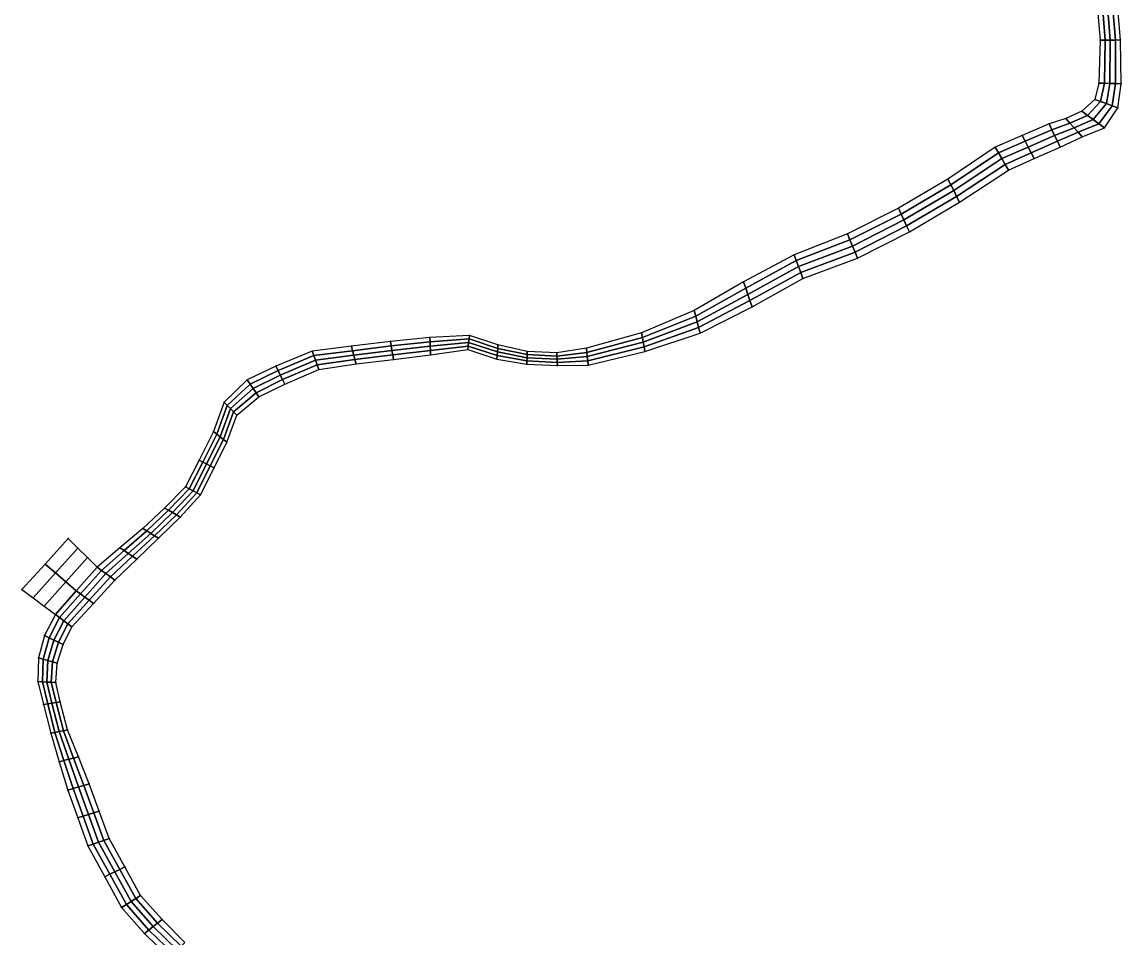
# Model space of a CAD drawing. Extents: x 380827 to 407438, y 6452886 to 6483357.
# Drawn here: x 405759 to 406925, y 6481448 to 6482420 of the extents above; entities that cross this region are included whole.
import ezdxf

# ---------------------------------------------------------------- set-up
doc = ezdxf.new("R2010")
doc.units = 0
for name, color, linetype in [('MESH_BOUND', 25, 'CONTINUOUS'), ('MESH_ELEMS', 18, 'CONTINUOUS'), ('MESH_NODES', 18, 'CONTINUOUS')]:
    doc.layers.add(name, color=color, linetype=linetype)

msp = doc.modelspace()

# ---------------------------------------------------------------- linework, layer by layer
at = {"layer": 'MESH_BOUND', "color": 25}
for points in [[(406899.374, 6482445.8, -0.5), (406903.175, 6482400.51, -0.5)], [(406924.69, 6482400.67, -0.5), (406920.916, 6482446.82, -0.5)], [(406903.175, 6482400.51, -0.5), (406901.869, 6482354.98, -0.5)], [(406925.285, 6482354.33, -0.5), (406924.69, 6482400.67, -0.5)], [(406901.869, 6482354.98, -0.5), (406897.607, 6482337.52, -0.5)], [(406921.864, 6482328.77, -0.5), (406925.285, 6482354.33, -0.5)], [(406897.607, 6482337.52, -0.5), (406883.888, 6482325.13, -0.5)], [(406907.859, 6482307.37, -0.5), (406921.864, 6482328.77, -0.5)], [(406866.813, 6482317.52, -0.5), (406849, 6482311.6, -0.5)], [(406883.888, 6482325.13, -0.5), (406866.813, 6482317.52, -0.5)], [(406849, 6482311.6, -0.5), (406820.4, 6482299.35, -0.5)], [(406884.132, 6482297.86, -0.5), (406907.859, 6482307.37, -0.5)], [(406820.4, 6482299.35, -0.5), (406791.8, 6482287.1, -0.5)], [(406860.7, 6482287.1, -0.5), (406884.132, 6482297.86, -0.5)], [(406791.8, 6482287.1, -0.5), (406741.429, 6482253.16, -0.5)], [(406833.25, 6482274.85, -0.5), (406860.7, 6482287.1, -0.5)], [(406805.8, 6482262.6, -0.5), (406833.25, 6482274.85, -0.5)], [(406754.083, 6482228.66, -0.5), (406805.8, 6482262.6, -0.5)], [(406741.429, 6482253.16, -0.5), (406689.128, 6482222.4, -0.5)], [(406700.752, 6482197.38, -0.5), (406754.083, 6482228.66, -0.5)], [(406689.128, 6482222.4, -0.5), (406634.988, 6482195.09, -0.5)], [(406634.988, 6482195.09, -0.5), (406578.404, 6482173.01, -0.5)], [(406645.772, 6482169.34, -0.5), (406700.752, 6482197.38, -0.5)], [(406578.404, 6482173.01, -0.5), (406524.94, 6482144.32, -0.5)], [(406587.823, 6482147.69, -0.5), (406645.772, 6482169.34, -0.5)], [(406524.94, 6482144.32, -0.5), (406472.52, 6482113.65, -0.5)], [(406533.902, 6482117.59, -0.5), (406587.823, 6482147.69, -0.5)], [(406472.52, 6482113.65, -0.5), (406416.668, 6482089.98, -0.5)], [(406478.756, 6482089.68, -0.5), (406533.902, 6482117.59, -0.5)], [(406192.097, 6482085.29, -0.5), (406150.379, 6482081.11, -0.5)], [(406234, 6482087.4, -0.5), (406192.097, 6482085.29, -0.5)], [(406264.243, 6482077.42, -0.5), (406234, 6482087.4, -0.5)], [(406416.668, 6482089.98, -0.5), (406358.144, 6482073.74, -0.5)], [(406420.091, 6482070.21, -0.5), (406478.756, 6482089.68, -0.5)], [(406108.752, 6482075.87, -0.527), (406067.096, 6482070.86, -0.628)], [(406150.379, 6482081.11, -0.5), (406108.752, 6482075.87, -0.527)], [(406192.85, 6482066.81, -0.5), (406232.3, 6482072.3, -0.5)], [(406232.3, 6482072.3, -0.5), (406263.171, 6482062.22, -0.5)], [(406295.178, 6482070.39, -0.5), (406264.243, 6482077.42, -0.5)], [(406358.144, 6482073.74, -0.5), (406326.684, 6482068.78, -0.5)], [(406067.096, 6482070.86, -0.628), (406028.644, 6482054.83, -0.789)], [(406113.784, 6482057.17, -0.566), (406153.311, 6482062.03, -0.5)], [(406153.311, 6482062.03, -0.5), (406192.85, 6482066.81, -0.5)], [(406263.171, 6482062.22, -0.5), (406295.011, 6482057.01, -0.5)], [(406326.684, 6482068.78, -0.5), (406295.178, 6482070.39, -0.5)], [(406359.884, 6482056.01, -0.5), (406420.091, 6482070.21, -0.5)], [(406028.644, 6482054.83, -0.789), (405998.077, 6482040.2, -0.99)], [(406038.035, 6482035.79, -1.13), (406074.391, 6482051.29, -0.81)], [(406074.391, 6482051.29, -0.81), (406113.784, 6482057.17, -0.566)], [(406295.011, 6482057.01, -0.5), (406327.415, 6482055.42, -0.5)], [(406327.415, 6482055.42, -0.5), (406359.884, 6482056.01, -0.5)], [(405998.077, 6482040.2, -0.99), (405973.777, 6482016.7, -1.294)], [(406010.741, 6482022.14, -1.318), (406038.035, 6482035.79, -1.13)], [(405973.777, 6482016.7, -1.294), (405962.612, 6481985.37, -1.666)], [(405987.105, 6482002.9, -1.443), (406010.741, 6482022.14, -1.318)], [(405976.684, 6481974.35, -1.66), (405987.105, 6482002.9, -1.443)], [(405962.612, 6481985.37, -1.666), (405947.238, 6481955.17, -1.932)], [(405963.034, 6481947.05, -1.905), (405976.684, 6481974.35, -1.66)], [(405947.238, 6481955.17, -1.932), (405932.832, 6481926.86, -1.984)], [(405948.663, 6481918.32, -2.026), (405963.034, 6481947.05, -1.905)], [(405932.832, 6481926.86, -1.984), (405910.655, 6481904.33, -1.878)], [(405927.284, 6481894.74, -1.963), (405948.663, 6481918.32, -2.026)], [(405910.655, 6481904.33, -1.878), (405887.514, 6481882.59, -1.767)], [(405904.162, 6481872.44, -1.817), (405927.284, 6481894.74, -1.963)], [(405887.514, 6481882.59, -1.767), (405863.207, 6481862.14, -1.676)], [(405808.3, 6481872.1, -0.5), (405783.8, 6481844.95, -0.5)], [(405818.496, 6481861.96, -0.554), (405808.3, 6481872.1, -0.5)], [(405880.998, 6481850.19, -1.734), (405904.162, 6481872.44, -1.817)], [(405828.696, 6481851.83, -0.798), (405818.496, 6481861.96, -0.554)], [(405838.9, 6481841.7, -1.34), (405828.696, 6481851.83, -0.798)], [(405863.207, 6481862.14, -1.676), (405838.9, 6481841.7, -1.34)], [(405783.8, 6481844.95, -0.5), (405759.3, 6481817.8, -0.5)], [(405857.83, 6481827.94, -1.703), (405880.998, 6481850.19, -1.734)], [(405835.084, 6481803.12, -1.635), (405857.83, 6481827.94, -1.703)], [(405759.3, 6481817.8, -0.5), (405771.13, 6481809.01, -0.538)], [(405771.13, 6481809.01, -0.538), (405782.954, 6481800.22, -0.72)], [(405782.954, 6481800.22, -0.72), (405794.762, 6481791.4, -1.114)], [(405812.342, 6481778.29, -1.541), (405835.084, 6481803.12, -1.635)], [(405794.762, 6481791.4, -1.114), (405783.3, 6481769.04, -1.303)], [(405783.3, 6481769.04, -1.303), (405776.729, 6481745.37, -1.393)], [(405802.878, 6481759.62, -1.489), (405812.342, 6481778.29, -1.541)], [(405796.742, 6481739.86, -1.498), (405802.878, 6481759.62, -1.489)], [(405776.729, 6481745.37, -1.393), (405776.167, 6481720.35, -1.464)], [(405795.116, 6481719.26, -1.562), (405796.742, 6481739.86, -1.498)], [(405776.167, 6481720.35, -1.464), (405782.144, 6481695.95, -1.558)], [(405799.89, 6481698.88, -1.634), (405795.116, 6481719.26, -1.562)], [(405782.144, 6481695.95, -1.558), (405789.792, 6481665.47, -1.637)], [(405807.712, 6481669.09, -1.637), (405799.89, 6481698.88, -1.634)], [(405789.792, 6481665.47, -1.637), (405798.75, 6481635.34, -1.627)], [(405819.217, 6481640.47, -1.555), (405807.712, 6481669.09, -1.637)], [(405798.75, 6481635.34, -1.627), (405808.043, 6481605.32, -1.538)], [(405830.471, 6481611.75, -1.448), (405819.217, 6481640.47, -1.555)], [(405841.137, 6481582.8, -1.356), (405830.471, 6481611.75, -1.448)], [(405808.043, 6481605.32, -1.538), (405818.57, 6481575.71, -1.426)], [(405851.804, 6481553.85, -1.261), (405841.137, 6481582.8, -1.356)], [(405818.57, 6481575.71, -1.426), (405829.098, 6481546.09, -1.294)], [(405868.495, 6481523.75, -1.139), (405851.804, 6481553.85, -1.261)], [(405829.098, 6481546.09, -1.294), (405847.048, 6481513.43, -1.117)], [(405847.048, 6481513.43, -1.117), (405864.997, 6481480.78, -0.935)], [(405885.189, 6481493.64, -1.01), (405868.495, 6481523.75, -1.139)], [(405907.856, 6481468.05, -0.91), (405885.189, 6481493.64, -1.01)], [(405864.997, 6481480.78, -0.935), (405889.422, 6481453.07, -0.819)], [(405932.214, 6481443.72, -0.84), (405907.856, 6481468.05, -0.91)], [(405889.422, 6481453.07, -0.819), (405916.237, 6481427.19, -0.782)]]:
    msp.add_polyline3d(points, dxfattribs=at)
at = {"layer": 'MESH_ELEMS', "color": 178}
for points in [[(406903.175, 6482400.51, -0.5), (406908.554, 6482400.55, -0.5), (406904.759, 6482446.06, -0.5), (406899.374, 6482445.8, -0.5)], [(406908.554, 6482400.55, -0.5), (406913.933, 6482400.59, -0.5), (406910.145, 6482446.31, -0.5), (406904.759, 6482446.06, -0.5)], [(406913.933, 6482400.59, -0.5), (406919.311, 6482400.63, -0.5), (406915.531, 6482446.57, -0.5), (406910.145, 6482446.31, -0.5)], [(406919.311, 6482400.63, -0.5), (406924.69, 6482400.67, -0.5), (406920.916, 6482446.82, -0.5), (406915.531, 6482446.57, -0.5)], [(406901.869, 6482354.98, -0.5), (406907.723, 6482354.82, -0.5), (406908.554, 6482400.55, -0.5), (406903.175, 6482400.51, -0.5)], [(406907.723, 6482354.82, -0.5), (406913.577, 6482354.66, -0.5), (406913.933, 6482400.59, -0.5), (406908.554, 6482400.55, -0.5)], [(406913.577, 6482354.66, -0.5), (406919.431, 6482354.49, -0.5), (406919.311, 6482400.63, -0.5), (406913.933, 6482400.59, -0.5)], [(406919.431, 6482354.49, -0.5), (406925.285, 6482354.33, -0.5), (406924.69, 6482400.67, -0.5), (406919.311, 6482400.63, -0.5)], [(406897.607, 6482337.52, -0.5), (406903.671, 6482335.34, -0.5), (406907.723, 6482354.82, -0.5), (406901.869, 6482354.98, -0.5)], [(406903.671, 6482335.34, -0.5), (406909.735, 6482333.15, -0.5), (406913.577, 6482354.66, -0.5), (406907.723, 6482354.82, -0.5)], [(406909.735, 6482333.15, -0.5), (406915.8, 6482330.96, -0.5), (406919.431, 6482354.49, -0.5), (406913.577, 6482354.66, -0.5)], [(406915.8, 6482330.96, -0.5), (406921.864, 6482328.77, -0.5), (406925.285, 6482354.33, -0.5), (406919.431, 6482354.49, -0.5)], [(406883.888, 6482325.13, -0.5), (406889.881, 6482320.69, -0.5), (406903.671, 6482335.34, -0.5), (406897.607, 6482337.52, -0.5)], [(406889.881, 6482320.69, -0.5), (406895.874, 6482316.25, -0.5), (406909.735, 6482333.15, -0.5), (406903.671, 6482335.34, -0.5)], [(406895.874, 6482316.25, -0.5), (406901.866, 6482311.81, -0.5), (406915.8, 6482330.96, -0.5), (406909.735, 6482333.15, -0.5)], [(406901.866, 6482311.81, -0.5), (406907.859, 6482307.37, -0.5), (406921.864, 6482328.77, -0.5), (406915.8, 6482330.96, -0.5)], [(406849, 6482311.6, -0.5), (406851.925, 6482305.47, -0.5), (406871.143, 6482312.6, -0.5), (406866.813, 6482317.52, -0.5)], [(406866.813, 6482317.52, -0.5), (406871.143, 6482312.6, -0.5), (406889.881, 6482320.69, -0.5), (406883.888, 6482325.13, -0.5)], [(406871.143, 6482312.6, -0.5), (406875.473, 6482307.69, -0.5), (406895.874, 6482316.25, -0.5), (406889.881, 6482320.69, -0.5)], [(406820.4, 6482299.35, -0.5), (406823.613, 6482293.22, -0.5), (406851.925, 6482305.47, -0.5), (406849, 6482311.6, -0.5)], [(406823.613, 6482293.22, -0.5), (406826.825, 6482287.1, -0.5), (406854.85, 6482299.35, -0.5), (406851.925, 6482305.47, -0.5)], [(406851.925, 6482305.47, -0.5), (406854.85, 6482299.35, -0.5), (406875.473, 6482307.69, -0.5), (406871.143, 6482312.6, -0.5)], [(406854.85, 6482299.35, -0.5), (406857.775, 6482293.22, -0.5), (406879.802, 6482302.77, -0.5), (406875.473, 6482307.69, -0.5)], [(406875.473, 6482307.69, -0.5), (406879.802, 6482302.77, -0.5), (406901.866, 6482311.81, -0.5), (406895.874, 6482316.25, -0.5)], [(406879.802, 6482302.77, -0.5), (406884.132, 6482297.86, -0.5), (406907.859, 6482307.37, -0.5), (406901.866, 6482311.81, -0.5)], [(406791.8, 6482287.1, -0.5), (406795.3, 6482280.97, -0.5), (406823.613, 6482293.22, -0.5), (406820.4, 6482299.35, -0.5)], [(406826.825, 6482287.1, -0.5), (406830.037, 6482280.97, -0.5), (406857.775, 6482293.22, -0.5), (406854.85, 6482299.35, -0.5)], [(406857.775, 6482293.22, -0.5), (406860.7, 6482287.1, -0.5), (406884.132, 6482297.86, -0.5), (406879.802, 6482302.77, -0.5)], [(406741.429, 6482253.16, -0.5), (406744.593, 6482247.04, -0.5), (406795.3, 6482280.97, -0.5), (406791.8, 6482287.1, -0.5)], [(406795.3, 6482280.97, -0.5), (406798.8, 6482274.85, -0.5), (406826.825, 6482287.1, -0.5), (406823.613, 6482293.22, -0.5)], [(406798.8, 6482274.85, -0.5), (406802.3, 6482268.72, -0.5), (406830.037, 6482280.97, -0.5), (406826.825, 6482287.1, -0.5)], [(406830.037, 6482280.97, -0.5), (406833.25, 6482274.85, -0.5), (406860.7, 6482287.1, -0.5), (406857.775, 6482293.22, -0.5)], [(406744.593, 6482247.04, -0.5), (406747.756, 6482240.91, -0.5), (406798.8, 6482274.85, -0.5), (406795.3, 6482280.97, -0.5)], [(406747.756, 6482240.91, -0.5), (406750.92, 6482234.79, -0.5), (406802.3, 6482268.72, -0.5), (406798.8, 6482274.85, -0.5)], [(406802.3, 6482268.72, -0.5), (406805.8, 6482262.6, -0.5), (406833.25, 6482274.85, -0.5), (406830.037, 6482280.97, -0.5)], [(406750.92, 6482234.79, -0.5), (406754.083, 6482228.66, -0.5), (406805.8, 6482262.6, -0.5), (406802.3, 6482268.72, -0.5)], [(406689.128, 6482222.4, -0.5), (406692.034, 6482216.14, -0.5), (406744.593, 6482247.04, -0.5), (406741.429, 6482253.16, -0.5)], [(406692.034, 6482216.14, -0.5), (406694.94, 6482209.89, -0.5), (406747.756, 6482240.91, -0.5), (406744.593, 6482247.04, -0.5)], [(406694.94, 6482209.89, -0.5), (406697.846, 6482203.63, -0.5), (406750.92, 6482234.79, -0.5), (406747.756, 6482240.91, -0.5)], [(406697.846, 6482203.63, -0.5), (406700.752, 6482197.38, -0.5), (406754.083, 6482228.66, -0.5), (406750.92, 6482234.79, -0.5)], [(406634.988, 6482195.09, -0.5), (406637.684, 6482188.65, -0.5), (406692.034, 6482216.14, -0.5), (406689.128, 6482222.4, -0.5)], [(406637.684, 6482188.65, -0.5), (406640.38, 6482182.21, -0.5), (406694.94, 6482209.89, -0.5), (406692.034, 6482216.14, -0.5)], [(406640.38, 6482182.21, -0.5), (406643.076, 6482175.77, -0.5), (406697.846, 6482203.63, -0.5), (406694.94, 6482209.89, -0.5)], [(406643.076, 6482175.77, -0.5), (406645.772, 6482169.34, -0.5), (406700.752, 6482197.38, -0.5), (406697.846, 6482203.63, -0.5)], [(406578.404, 6482173.01, -0.5), (406580.759, 6482166.68, -0.5), (406637.684, 6482188.65, -0.5), (406634.988, 6482195.09, -0.5)], [(406580.759, 6482166.68, -0.5), (406583.113, 6482160.35, -0.5), (406640.38, 6482182.21, -0.5), (406637.684, 6482188.65, -0.5)], [(406583.113, 6482160.35, -0.5), (406585.468, 6482154.02, -0.5), (406643.076, 6482175.77, -0.5), (406640.38, 6482182.21, -0.5)], [(406524.94, 6482144.32, -0.5), (406527.181, 6482137.64, -0.5), (406580.759, 6482166.68, -0.5), (406578.404, 6482173.01, -0.5)], [(406527.181, 6482137.64, -0.5), (406529.421, 6482130.96, -0.5), (406583.113, 6482160.35, -0.5), (406580.759, 6482166.68, -0.5)], [(406585.468, 6482154.02, -0.5), (406587.823, 6482147.69, -0.5), (406645.772, 6482169.34, -0.5), (406643.076, 6482175.77, -0.5)], [(406529.421, 6482130.96, -0.5), (406531.662, 6482124.27, -0.5), (406585.468, 6482154.02, -0.5), (406583.113, 6482160.35, -0.5)], [(406531.662, 6482124.27, -0.5), (406533.902, 6482117.59, -0.5), (406587.823, 6482147.69, -0.5), (406585.468, 6482154.02, -0.5)], [(406472.52, 6482113.65, -0.5), (406474.079, 6482107.66, -0.5), (406527.181, 6482137.64, -0.5), (406524.94, 6482144.32, -0.5)], [(406474.079, 6482107.66, -0.5), (406475.638, 6482101.67, -0.5), (406529.421, 6482130.96, -0.5), (406527.181, 6482137.64, -0.5)], [(406475.638, 6482101.67, -0.5), (406477.197, 6482095.67, -0.5), (406531.662, 6482124.27, -0.5), (406529.421, 6482130.96, -0.5)], [(406477.197, 6482095.67, -0.5), (406478.756, 6482089.68, -0.5), (406533.902, 6482117.59, -0.5), (406531.662, 6482124.27, -0.5)], [(406416.668, 6482089.98, -0.5), (406417.524, 6482085.04, -0.5), (406474.079, 6482107.66, -0.5), (406472.52, 6482113.65, -0.5)], [(406417.524, 6482085.04, -0.5), (406418.38, 6482080.1, -0.5), (406475.638, 6482101.67, -0.5), (406474.079, 6482107.66, -0.5)], [(406418.38, 6482080.1, -0.5), (406419.235, 6482075.15, -0.5), (406477.197, 6482095.67, -0.5), (406475.638, 6482101.67, -0.5)], [(406419.235, 6482075.15, -0.5), (406420.091, 6482070.21, -0.5), (406478.756, 6482089.68, -0.5), (406477.197, 6482095.67, -0.5)], [(406150.379, 6482081.11, -0.5), (406151.112, 6482076.34, -0.5), (406192.286, 6482080.67, -0.5), (406192.097, 6482085.29, -0.5)], [(406192.097, 6482085.29, -0.5), (406192.286, 6482080.67, -0.5), (406233.575, 6482083.63, -0.5), (406234, 6482087.4, -0.5)], [(406234, 6482087.4, -0.5), (406233.575, 6482083.63, -0.5), (406263.975, 6482073.62, -0.5), (406264.243, 6482077.42, -0.5)], [(406358.144, 6482073.74, -0.5), (406358.579, 6482069.31, -0.5), (406417.524, 6482085.04, -0.5), (406416.668, 6482089.98, -0.5)], [(406358.579, 6482069.31, -0.5), (406359.014, 6482064.88, -0.5), (406418.38, 6482080.1, -0.5), (406417.524, 6482085.04, -0.5)], [(406067.096, 6482070.86, -0.628), (406068.92, 6482065.97, -0.664), (406110.01, 6482071.2, -0.535), (406108.752, 6482075.87, -0.527)], [(406108.752, 6482075.87, -0.527), (406110.01, 6482071.2, -0.535), (406151.112, 6482076.34, -0.5), (406150.379, 6482081.11, -0.5)], [(406110.01, 6482071.2, -0.535), (406111.268, 6482066.52, -0.55), (406151.845, 6482071.57, -0.5), (406151.112, 6482076.34, -0.5)], [(406151.112, 6482076.34, -0.5), (406151.845, 6482071.57, -0.5), (406192.474, 6482076.05, -0.5), (406192.286, 6482080.67, -0.5)], [(406151.845, 6482071.57, -0.5), (406152.578, 6482066.8, -0.5), (406192.662, 6482071.43, -0.5), (406192.474, 6482076.05, -0.5)], [(406192.286, 6482080.67, -0.5), (406192.474, 6482076.05, -0.5), (406233.15, 6482079.85, -0.5), (406233.575, 6482083.63, -0.5)], [(406192.474, 6482076.05, -0.5), (406192.662, 6482071.43, -0.5), (406232.725, 6482076.08, -0.5), (406233.15, 6482079.85, -0.5)], [(406192.662, 6482071.43, -0.5), (406192.85, 6482066.81, -0.5), (406232.3, 6482072.3, -0.5), (406232.725, 6482076.08, -0.5)], [(406232.725, 6482076.08, -0.5), (406232.3, 6482072.3, -0.5), (406263.171, 6482062.22, -0.5), (406263.439, 6482066.02, -0.5)], [(406233.15, 6482079.85, -0.5), (406232.725, 6482076.08, -0.5), (406263.439, 6482066.02, -0.5), (406263.707, 6482069.82, -0.5)], [(406233.575, 6482083.63, -0.5), (406233.15, 6482079.85, -0.5), (406263.707, 6482069.82, -0.5), (406263.975, 6482073.62, -0.5)], [(406263.975, 6482073.62, -0.5), (406263.707, 6482069.82, -0.5), (406295.094, 6482063.7, -0.5), (406295.136, 6482067.04, -0.5)], [(406264.243, 6482077.42, -0.5), (406263.975, 6482073.62, -0.5), (406295.136, 6482067.04, -0.5), (406295.178, 6482070.39, -0.5)], [(406326.684, 6482068.78, -0.5), (406326.867, 6482065.44, -0.5), (406358.579, 6482069.31, -0.5), (406358.144, 6482073.74, -0.5)], [(406359.014, 6482064.88, -0.5), (406359.449, 6482060.44, -0.5), (406419.235, 6482075.15, -0.5), (406418.38, 6482080.1, -0.5)], [(406359.449, 6482060.44, -0.5), (406359.884, 6482056.01, -0.5), (406420.091, 6482070.21, -0.5), (406419.235, 6482075.15, -0.5)], [(406028.644, 6482054.83, -0.789), (406030.992, 6482050.07, -0.86), (406068.92, 6482065.97, -0.664), (406067.096, 6482070.86, -0.628)], [(406030.992, 6482050.07, -0.86), (406033.34, 6482045.31, -0.994), (406070.744, 6482061.08, -0.734), (406068.92, 6482065.97, -0.664)], [(406033.34, 6482045.31, -0.994), (406035.687, 6482040.55, -1.094), (406072.567, 6482056.18, -0.79), (406070.744, 6482061.08, -0.734)], [(406068.92, 6482065.97, -0.664), (406070.744, 6482061.08, -0.734), (406111.268, 6482066.52, -0.55), (406110.01, 6482071.2, -0.535)], [(406070.744, 6482061.08, -0.734), (406072.567, 6482056.18, -0.79), (406112.526, 6482061.85, -0.562), (406111.268, 6482066.52, -0.55)], [(406072.567, 6482056.18, -0.79), (406074.391, 6482051.29, -0.81), (406113.784, 6482057.17, -0.566), (406112.526, 6482061.85, -0.562)], [(406111.268, 6482066.52, -0.55), (406112.526, 6482061.85, -0.562), (406152.578, 6482066.8, -0.5), (406151.845, 6482071.57, -0.5)], [(406112.526, 6482061.85, -0.562), (406113.784, 6482057.17, -0.566), (406153.311, 6482062.03, -0.5), (406152.578, 6482066.8, -0.5)], [(406152.578, 6482066.8, -0.5), (406153.311, 6482062.03, -0.5), (406192.85, 6482066.81, -0.5), (406192.662, 6482071.43, -0.5)], [(406263.439, 6482066.02, -0.5), (406263.171, 6482062.22, -0.5), (406295.011, 6482057.01, -0.5), (406295.053, 6482060.36, -0.5)], [(406263.707, 6482069.82, -0.5), (406263.439, 6482066.02, -0.5), (406295.053, 6482060.36, -0.5), (406295.094, 6482063.7, -0.5)], [(406295.094, 6482063.7, -0.5), (406295.053, 6482060.36, -0.5), (406327.232, 6482058.76, -0.5), (406327.05, 6482062.1, -0.5)], [(406295.136, 6482067.04, -0.5), (406295.094, 6482063.7, -0.5), (406327.05, 6482062.1, -0.5), (406326.867, 6482065.44, -0.5)], [(406295.178, 6482070.39, -0.5), (406295.136, 6482067.04, -0.5), (406326.867, 6482065.44, -0.5), (406326.684, 6482068.78, -0.5)], [(406326.867, 6482065.44, -0.5), (406327.05, 6482062.1, -0.5), (406359.014, 6482064.88, -0.5), (406358.579, 6482069.31, -0.5)], [(406327.05, 6482062.1, -0.5), (406327.232, 6482058.76, -0.5), (406359.449, 6482060.44, -0.5), (406359.014, 6482064.88, -0.5)], [(406327.232, 6482058.76, -0.5), (406327.415, 6482055.42, -0.5), (406359.884, 6482056.01, -0.5), (406359.449, 6482060.44, -0.5)], [(405998.077, 6482040.2, -0.99), (406001.243, 6482035.69, -1.071), (406030.992, 6482050.07, -0.86), (406028.644, 6482054.83, -0.789)], [(406001.243, 6482035.69, -1.071), (406004.409, 6482031.17, -1.208), (406033.34, 6482045.31, -0.994), (406030.992, 6482050.07, -0.86)], [(406035.687, 6482040.55, -1.094), (406038.035, 6482035.79, -1.13), (406074.391, 6482051.29, -0.81), (406072.567, 6482056.18, -0.79)], [(406295.053, 6482060.36, -0.5), (406295.011, 6482057.01, -0.5), (406327.415, 6482055.42, -0.5), (406327.232, 6482058.76, -0.5)], [(405973.777, 6482016.7, -1.294), (405977.109, 6482013.25, -1.345), (406001.243, 6482035.69, -1.071), (405998.077, 6482040.2, -0.99)], [(406004.409, 6482031.17, -1.208), (406007.575, 6482026.65, -1.291), (406035.687, 6482040.55, -1.094), (406033.34, 6482045.31, -0.994)], [(406007.575, 6482026.65, -1.291), (406010.741, 6482022.14, -1.318), (406038.035, 6482035.79, -1.13), (406035.687, 6482040.55, -1.094)], [(405977.109, 6482013.25, -1.345), (405980.441, 6482009.8, -1.417), (406004.409, 6482031.17, -1.208), (406001.243, 6482035.69, -1.071)], [(405980.441, 6482009.8, -1.417), (405983.773, 6482006.35, -1.44), (406007.575, 6482026.65, -1.291), (406004.409, 6482031.17, -1.208)], [(405983.773, 6482006.35, -1.44), (405987.105, 6482002.9, -1.443), (406010.741, 6482022.14, -1.318), (406007.575, 6482026.65, -1.291)], [(405962.612, 6481985.37, -1.666), (405966.13, 6481982.61, -1.67), (405977.109, 6482013.25, -1.345), (405973.777, 6482016.7, -1.294)], [(405966.13, 6481982.61, -1.67), (405969.648, 6481979.86, -1.668), (405980.441, 6482009.8, -1.417), (405977.109, 6482013.25, -1.345)], [(405969.648, 6481979.86, -1.668), (405973.166, 6481977.1, -1.661), (405983.773, 6482006.35, -1.44), (405980.441, 6482009.8, -1.417)], [(405973.166, 6481977.1, -1.661), (405976.684, 6481974.35, -1.66), (405987.105, 6482002.9, -1.443), (405983.773, 6482006.35, -1.44)], [(405947.238, 6481955.17, -1.932), (405951.187, 6481953.14, -1.917), (405966.13, 6481982.61, -1.67), (405962.612, 6481985.37, -1.666)], [(405951.187, 6481953.14, -1.917), (405955.136, 6481951.11, -1.895), (405969.648, 6481979.86, -1.668), (405966.13, 6481982.61, -1.67)], [(405955.136, 6481951.11, -1.895), (405959.085, 6481949.08, -1.897), (405973.166, 6481977.1, -1.661), (405969.648, 6481979.86, -1.668)], [(405959.085, 6481949.08, -1.897), (405963.034, 6481947.05, -1.905), (405976.684, 6481974.35, -1.66), (405973.166, 6481977.1, -1.661)], [(405932.832, 6481926.86, -1.984), (405936.79, 6481924.73, -1.983), (405951.187, 6481953.14, -1.917), (405947.238, 6481955.17, -1.932)], [(405936.79, 6481924.73, -1.983), (405940.747, 6481922.59, -1.991), (405955.136, 6481951.11, -1.895), (405951.187, 6481953.14, -1.917)], [(405940.747, 6481922.59, -1.991), (405944.705, 6481920.46, -2.012), (405959.085, 6481949.08, -1.897), (405955.136, 6481951.11, -1.895)], [(405944.705, 6481920.46, -2.012), (405948.663, 6481918.32, -2.026), (405963.034, 6481947.05, -1.905), (405959.085, 6481949.08, -1.897)], [(405910.655, 6481904.33, -1.878), (405914.813, 6481901.93, -1.888), (405936.79, 6481924.73, -1.983), (405932.832, 6481926.86, -1.984)], [(405914.813, 6481901.93, -1.888), (405918.97, 6481899.54, -1.915), (405940.747, 6481922.59, -1.991), (405936.79, 6481924.73, -1.983)], [(405918.97, 6481899.54, -1.915), (405923.127, 6481897.14, -1.948), (405944.705, 6481920.46, -2.012), (405940.747, 6481922.59, -1.991)], [(405923.127, 6481897.14, -1.948), (405927.284, 6481894.74, -1.963), (405948.663, 6481918.32, -2.026), (405944.705, 6481920.46, -2.012)], [(405887.514, 6481882.59, -1.767), (405891.676, 6481880.05, -1.771), (405914.813, 6481901.93, -1.888), (405910.655, 6481904.33, -1.878)], [(405891.676, 6481880.05, -1.771), (405895.838, 6481877.52, -1.786), (405918.97, 6481899.54, -1.915), (405914.813, 6481901.93, -1.888)], [(405895.838, 6481877.52, -1.786), (405900, 6481874.98, -1.807), (405923.127, 6481897.14, -1.948), (405918.97, 6481899.54, -1.915)], [(405900, 6481874.98, -1.807), (405904.162, 6481872.44, -1.817), (405927.284, 6481894.74, -1.963), (405923.127, 6481897.14, -1.948)], [(405863.207, 6481862.14, -1.676), (405867.655, 6481859.16, -1.697), (405891.676, 6481880.05, -1.771), (405887.514, 6481882.59, -1.767)], [(405867.655, 6481859.16, -1.697), (405872.102, 6481856.17, -1.724), (405895.838, 6481877.52, -1.786), (405891.676, 6481880.05, -1.771)], [(405872.102, 6481856.17, -1.724), (405876.55, 6481853.18, -1.733), (405900, 6481874.98, -1.807), (405895.838, 6481877.52, -1.786)], [(405876.55, 6481853.18, -1.733), (405880.998, 6481850.19, -1.734), (405904.162, 6481872.44, -1.817), (405900, 6481874.98, -1.807)], [(405818.496, 6481861.96, -0.554), (405808.3, 6481872.1, -0.5), (405783.8, 6481844.95, -0.5), (405794.813, 6481835.49, -0.546)], [(405805.825, 6481826.02, -0.759), (405828.696, 6481851.83, -0.798), (405818.496, 6481861.96, -0.554), (405794.813, 6481835.49, -0.546)], [(405805.825, 6481826.02, -0.759), (405816.831, 6481816.55, -1.123), (405838.9, 6481841.7, -1.34), (405828.696, 6481851.83, -0.798)], [(405838.9, 6481841.7, -1.34), (405843.633, 6481838.26, -1.585), (405867.655, 6481859.16, -1.697), (405863.207, 6481862.14, -1.676)], [(405843.633, 6481838.26, -1.585), (405848.365, 6481834.82, -1.675), (405872.102, 6481856.17, -1.724), (405867.655, 6481859.16, -1.697)], [(405848.365, 6481834.82, -1.675), (405853.098, 6481831.38, -1.7), (405876.55, 6481853.18, -1.733), (405872.102, 6481856.17, -1.724)], [(405853.098, 6481831.38, -1.7), (405857.83, 6481827.94, -1.703), (405880.998, 6481850.19, -1.734), (405876.55, 6481853.18, -1.733)], [(405783.8, 6481844.95, -0.5), (405759.3, 6481817.8, -0.5), (405771.13, 6481809.01, -0.538), (405794.813, 6481835.49, -0.546)], [(405816.831, 6481816.55, -1.123), (405821.394, 6481813.19, -1.424), (405843.633, 6481838.26, -1.585), (405838.9, 6481841.7, -1.34)], [(405782.954, 6481800.22, -0.72), (405805.825, 6481826.02, -0.759), (405794.813, 6481835.49, -0.546), (405771.13, 6481809.01, -0.538)], [(405821.394, 6481813.19, -1.424), (405825.957, 6481809.83, -1.568), (405848.365, 6481834.82, -1.675), (405843.633, 6481838.26, -1.585)], [(405825.957, 6481809.83, -1.568), (405830.52, 6481806.48, -1.621), (405853.098, 6481831.38, -1.7), (405848.365, 6481834.82, -1.675)], [(405830.52, 6481806.48, -1.621), (405835.084, 6481803.12, -1.635), (405857.83, 6481827.94, -1.703), (405853.098, 6481831.38, -1.7)], [(405794.762, 6481791.4, -1.114), (405816.831, 6481816.55, -1.123), (405805.825, 6481826.02, -0.759), (405782.954, 6481800.22, -0.72)], [(405794.762, 6481791.4, -1.114), (405799.157, 6481788.12, -1.328), (405821.394, 6481813.19, -1.424), (405816.831, 6481816.55, -1.123)], [(405799.157, 6481788.12, -1.328), (405803.552, 6481784.85, -1.46), (405825.957, 6481809.83, -1.568), (405821.394, 6481813.19, -1.424)], [(405803.552, 6481784.85, -1.46), (405807.947, 6481781.57, -1.522), (405830.52, 6481806.48, -1.621), (405825.957, 6481809.83, -1.568)], [(405807.947, 6481781.57, -1.522), (405812.342, 6481778.29, -1.541), (405835.084, 6481803.12, -1.635), (405830.52, 6481806.48, -1.621)], [(405783.3, 6481769.04, -1.303), (405788.195, 6481766.69, -1.347), (405799.157, 6481788.12, -1.328), (405794.762, 6481791.4, -1.114)], [(405788.195, 6481766.69, -1.347), (405793.089, 6481764.33, -1.421), (405803.552, 6481784.85, -1.46), (405799.157, 6481788.12, -1.328)], [(405793.089, 6481764.33, -1.421), (405797.984, 6481761.97, -1.47), (405807.947, 6481781.57, -1.522), (405803.552, 6481784.85, -1.46)], [(405797.984, 6481761.97, -1.47), (405802.878, 6481759.62, -1.489), (405812.342, 6481778.29, -1.541), (405807.947, 6481781.57, -1.522)], [(405776.729, 6481745.37, -1.393), (405781.732, 6481743.99, -1.407), (405788.195, 6481766.69, -1.347), (405783.3, 6481769.04, -1.303)], [(405781.732, 6481743.99, -1.407), (405786.735, 6481742.62, -1.44), (405793.089, 6481764.33, -1.421), (405788.195, 6481766.69, -1.347)], [(405786.735, 6481742.62, -1.44), (405791.739, 6481741.24, -1.479), (405797.984, 6481761.97, -1.47), (405793.089, 6481764.33, -1.421)], [(405791.739, 6481741.24, -1.479), (405796.742, 6481739.86, -1.498), (405802.878, 6481759.62, -1.489), (405797.984, 6481761.97, -1.47)], [(405776.167, 6481720.35, -1.464), (405780.904, 6481720.08, -1.476), (405781.732, 6481743.99, -1.407), (405776.729, 6481745.37, -1.393)], [(405780.904, 6481720.08, -1.476), (405785.641, 6481719.81, -1.507), (405786.735, 6481742.62, -1.44), (405781.732, 6481743.99, -1.407)], [(405785.641, 6481719.81, -1.507), (405790.379, 6481719.53, -1.544), (405791.739, 6481741.24, -1.479), (405786.735, 6481742.62, -1.44)], [(405790.379, 6481719.53, -1.544), (405795.116, 6481719.26, -1.562), (405796.742, 6481739.86, -1.498), (405791.739, 6481741.24, -1.479)], [(405782.144, 6481695.95, -1.558), (405786.58, 6481696.68, -1.571), (405780.904, 6481720.08, -1.476), (405776.167, 6481720.35, -1.464)], [(405786.58, 6481696.68, -1.571), (405791.017, 6481697.42, -1.599), (405785.641, 6481719.81, -1.507), (405780.904, 6481720.08, -1.476)], [(405791.017, 6481697.42, -1.599), (405795.454, 6481698.15, -1.624), (405790.379, 6481719.53, -1.544), (405785.641, 6481719.81, -1.507)], [(405795.454, 6481698.15, -1.624), (405799.89, 6481698.88, -1.634), (405795.116, 6481719.26, -1.562), (405790.379, 6481719.53, -1.544)], [(405789.792, 6481665.47, -1.637), (405794.272, 6481666.37, -1.64), (405786.58, 6481696.68, -1.571), (405782.144, 6481695.95, -1.558)], [(405794.272, 6481666.37, -1.64), (405798.752, 6481667.28, -1.642), (405791.017, 6481697.42, -1.599), (405786.58, 6481696.68, -1.571)], [(405798.752, 6481667.28, -1.642), (405803.232, 6481668.19, -1.639), (405795.454, 6481698.15, -1.624), (405791.017, 6481697.42, -1.599)], [(405803.232, 6481668.19, -1.639), (405807.712, 6481669.09, -1.637), (405799.89, 6481698.88, -1.634), (405795.454, 6481698.15, -1.624)], [(405798.75, 6481635.34, -1.627), (405803.867, 6481636.62, -1.616), (405794.272, 6481666.37, -1.64), (405789.792, 6481665.47, -1.637)], [(405803.867, 6481636.62, -1.616), (405808.984, 6481637.9, -1.59), (405798.752, 6481667.28, -1.642), (405794.272, 6481666.37, -1.64)], [(405808.984, 6481637.9, -1.59), (405814.101, 6481639.19, -1.565), (405803.232, 6481668.19, -1.639), (405798.752, 6481667.28, -1.642)], [(405814.101, 6481639.19, -1.565), (405819.217, 6481640.47, -1.555), (405807.712, 6481669.09, -1.637), (405803.232, 6481668.19, -1.639)], [(405808.043, 6481605.32, -1.538), (405813.65, 6481606.93, -1.52), (405803.867, 6481636.62, -1.616), (405798.75, 6481635.34, -1.627)], [(405813.65, 6481606.93, -1.52), (405819.257, 6481608.53, -1.485), (405808.984, 6481637.9, -1.59), (405803.867, 6481636.62, -1.616)], [(405819.257, 6481608.53, -1.485), (405824.864, 6481610.14, -1.458), (405814.101, 6481639.19, -1.565), (405808.984, 6481637.9, -1.59)], [(405824.864, 6481610.14, -1.458), (405830.471, 6481611.75, -1.448), (405819.217, 6481640.47, -1.555), (405814.101, 6481639.19, -1.565)], [(405818.57, 6481575.71, -1.426), (405824.212, 6481577.48, -1.41), (405813.65, 6481606.93, -1.52), (405808.043, 6481605.32, -1.538)], [(405824.212, 6481577.48, -1.41), (405829.853, 6481579.25, -1.38), (405819.257, 6481608.53, -1.485), (405813.65, 6481606.93, -1.52)], [(405829.853, 6481579.25, -1.38), (405835.495, 6481581.02, -1.361), (405824.864, 6481610.14, -1.458), (405819.257, 6481608.53, -1.485)], [(405835.495, 6481581.02, -1.361), (405841.137, 6481582.8, -1.356), (405830.471, 6481611.75, -1.448), (405824.864, 6481610.14, -1.458)], [(405846.128, 6481551.91, -1.256), (405851.804, 6481553.85, -1.261), (405841.137, 6481582.8, -1.356), (405835.495, 6481581.02, -1.361)], [(405829.098, 6481546.09, -1.294), (405834.775, 6481548.03, -1.279), (405824.212, 6481577.48, -1.41), (405818.57, 6481575.71, -1.426)], [(405834.775, 6481548.03, -1.279), (405840.451, 6481549.97, -1.257), (405829.853, 6481579.25, -1.38), (405824.212, 6481577.48, -1.41)], [(405840.451, 6481549.97, -1.257), (405846.128, 6481551.91, -1.256), (405835.495, 6481581.02, -1.361), (405829.853, 6481579.25, -1.38)], [(405847.048, 6481513.43, -1.117), (405852.41, 6481516.01, -1.104), (405834.775, 6481548.03, -1.279), (405829.098, 6481546.09, -1.294)], [(405852.41, 6481516.01, -1.104), (405857.772, 6481518.59, -1.096), (405840.451, 6481549.97, -1.257), (405834.775, 6481548.03, -1.279)], [(405857.772, 6481518.59, -1.096), (405863.133, 6481521.17, -1.12), (405846.128, 6481551.91, -1.256), (405840.451, 6481549.97, -1.257)], [(405863.133, 6481521.17, -1.12), (405868.495, 6481523.75, -1.139), (405851.804, 6481553.85, -1.261), (405846.128, 6481551.91, -1.256)], [(405864.997, 6481480.78, -0.935), (405870.045, 6481483.99, -0.928), (405852.41, 6481516.01, -1.104), (405847.048, 6481513.43, -1.117)], [(405870.045, 6481483.99, -0.928), (405875.093, 6481487.21, -0.937), (405857.772, 6481518.59, -1.096), (405852.41, 6481516.01, -1.104)], [(405875.093, 6481487.21, -0.937), (405880.141, 6481490.43, -0.982), (405863.133, 6481521.17, -1.12), (405857.772, 6481518.59, -1.096)], [(405880.141, 6481490.43, -0.982), (405885.189, 6481493.64, -1.01), (405868.495, 6481523.75, -1.139), (405863.133, 6481521.17, -1.12)], [(405898.639, 6481460.56, -0.838), (405903.247, 6481464.3, -0.883), (405880.141, 6481490.43, -0.982), (405875.093, 6481487.21, -0.937)], [(405903.247, 6481464.3, -0.883), (405907.856, 6481468.05, -0.91), (405885.189, 6481493.64, -1.01), (405880.141, 6481490.43, -0.982)], [(405889.422, 6481453.07, -0.819), (405894.031, 6481456.81, -0.819), (405870.045, 6481483.99, -0.928), (405864.997, 6481480.78, -0.935)], [(405894.031, 6481456.81, -0.819), (405898.639, 6481460.56, -0.838), (405875.093, 6481487.21, -0.937), (405870.045, 6481483.99, -0.928)], [(405928.22, 6481439.59, -0.824), (405932.214, 6481443.72, -0.84), (405907.856, 6481468.05, -0.91), (405903.247, 6481464.3, -0.883)], [(405916.237, 6481427.19, -0.782), (405920.232, 6481431.33, -0.783), (405894.031, 6481456.81, -0.819), (405889.422, 6481453.07, -0.819)], [(405920.232, 6481431.33, -0.783), (405924.226, 6481435.46, -0.796), (405898.639, 6481460.56, -0.838), (405894.031, 6481456.81, -0.819)], [(405924.226, 6481435.46, -0.796), (405928.22, 6481439.59, -0.824), (405903.247, 6481464.3, -0.883), (405898.639, 6481460.56, -0.838)]]:
    msp.add_3dface(points, dxfattribs=at)
at = {"layer": 'MESH_NODES', "color": 18}
for p in [(406903.175, 6482400.51, -0.5), (406908.554, 6482400.55, -0.5), (406913.933, 6482400.59, -0.5), (406919.311, 6482400.63, -0.5), (406924.69, 6482400.67, -0.5), (406901.869, 6482354.98, -0.5), (406907.723, 6482354.82, -0.5), (406913.577, 6482354.66, -0.5), (406919.431, 6482354.49, -0.5), (406925.285, 6482354.33, -0.5), (406897.607, 6482337.52, -0.5), (406903.671, 6482335.34, -0.5), (406909.735, 6482333.15, -0.5), (406915.8, 6482330.96, -0.5), (406921.864, 6482328.77, -0.5), (406866.813, 6482317.52, -0.5), (406883.888, 6482325.13, -0.5), (406889.881, 6482320.69, -0.5), (406849, 6482311.6, -0.5), (406851.925, 6482305.47, -0.5), (406871.143, 6482312.6, -0.5), (406875.473, 6482307.69, -0.5), (406895.874, 6482316.25, -0.5), (406901.866, 6482311.81, -0.5), (406907.859, 6482307.37, -0.5), (406820.4, 6482299.35, -0.5), (406854.85, 6482299.35, -0.5), (406879.802, 6482302.77, -0.5), (406884.132, 6482297.86, -0.5), (406791.8, 6482287.1, -0.5), (406823.613, 6482293.22, -0.5), (406826.825, 6482287.1, -0.5), (406857.775, 6482293.22, -0.5), (406860.7, 6482287.1, -0.5), (406795.3, 6482280.97, -0.5), (406798.8, 6482274.85, -0.5), (406830.037, 6482280.97, -0.5), (406833.25, 6482274.85, -0.5), (406802.3, 6482268.72, -0.5), (406805.8, 6482262.6, -0.5), (406741.429, 6482253.16, -0.5), (406744.593, 6482247.04, -0.5), (406747.756, 6482240.91, -0.5), (406750.92, 6482234.79, -0.5), (406754.083, 6482228.66, -0.5), (406689.128, 6482222.4, -0.5), (406692.034, 6482216.14, -0.5), (406694.94, 6482209.89, -0.5), (406697.846, 6482203.63, -0.5), (406634.988, 6482195.09, -0.5), (406700.752, 6482197.38, -0.5), (406637.684, 6482188.65, -0.5), (406640.38, 6482182.21, -0.5), (406578.404, 6482173.01, -0.5), (406580.759, 6482166.68, -0.5), (406643.076, 6482175.77, -0.5), (406645.772, 6482169.34, -0.5), (406583.113, 6482160.35, -0.5), (406585.468, 6482154.02, -0.5), (406524.94, 6482144.32, -0.5), (406587.823, 6482147.69, -0.5), (406527.181, 6482137.64, -0.5), (406529.421, 6482130.96, -0.5), (406531.662, 6482124.27, -0.5), (406472.52, 6482113.65, -0.5), (406474.079, 6482107.66, -0.5), (406533.902, 6482117.59, -0.5), (406475.638, 6482101.67, -0.5), (406477.197, 6482095.67, -0.5), (406192.097, 6482085.29, -0.5), (406234, 6482087.4, -0.5), (406416.668, 6482089.98, -0.5), (406417.524, 6482085.04, -0.5), (406478.756, 6482089.68, -0.5), (406108.752, 6482075.87, -0.527), (406150.379, 6482081.11, -0.5), (406151.112, 6482076.34, -0.5), (406192.286, 6482080.67, -0.5), (406192.474, 6482076.05, -0.5), (406232.3, 6482072.3, -0.5), (406232.725, 6482076.08, -0.5), (406233.15, 6482079.85, -0.5), (406233.575, 6482083.63, -0.5), (406263.975, 6482073.62, -0.5), (406264.243, 6482077.42, -0.5), (406358.144, 6482073.74, -0.5), (406418.38, 6482080.1, -0.5), (406419.235, 6482075.15, -0.5), (406067.096, 6482070.86, -0.628), (406068.92, 6482065.97, -0.664), (406070.744, 6482061.08, -0.734), (406110.01, 6482071.2, -0.535), (406111.268, 6482066.52, -0.55), (406112.526, 6482061.85, -0.562), (406151.845, 6482071.57, -0.5), (406152.578, 6482066.8, -0.5), (406153.311, 6482062.03, -0.5), (406192.662, 6482071.43, -0.5), (406192.85, 6482066.81, -0.5), (406263.171, 6482062.22, -0.5), (406263.439, 6482066.02, -0.5), (406263.707, 6482069.82, -0.5), (406295.094, 6482063.7, -0.5), (406295.136, 6482067.04, -0.5), (406295.178, 6482070.39, -0.5), (406326.684, 6482068.78, -0.5), (406326.867, 6482065.44, -0.5), (406327.05, 6482062.1, -0.5), (406358.579, 6482069.31, -0.5), (406359.014, 6482064.88, -0.5), (406359.449, 6482060.44, -0.5), (406420.091, 6482070.21, -0.5), (406028.644, 6482054.83, -0.789), (406030.992, 6482050.07, -0.86), (406072.567, 6482056.18, -0.79), (406074.391, 6482051.29, -0.81), (406113.784, 6482057.17, -0.566), (406295.011, 6482057.01, -0.5), (406295.053, 6482060.36, -0.5), (406327.232, 6482058.76, -0.5), (406327.415, 6482055.42, -0.5), (406359.884, 6482056.01, -0.5), (405998.077, 6482040.2, -0.99), (406033.34, 6482045.31, -0.994), (406035.687, 6482040.55, -1.094), (406001.243, 6482035.69, -1.071), (406004.409, 6482031.17, -1.208), (406007.575, 6482026.65, -1.291), (406038.035, 6482035.79, -1.13), (405973.777, 6482016.7, -1.294), (406010.741, 6482022.14, -1.318), (405977.109, 6482013.25, -1.345), (405980.441, 6482009.8, -1.417), (405983.773, 6482006.35, -1.44), (405987.105, 6482002.9, -1.443), (405962.612, 6481985.37, -1.666), (405966.13, 6481982.61, -1.67), (405969.648, 6481979.86, -1.668), (405973.166, 6481977.1, -1.661), (405976.684, 6481974.35, -1.66), (405947.238, 6481955.17, -1.932), (405951.187, 6481953.14, -1.917), (405955.136, 6481951.11, -1.895), (405959.085, 6481949.08, -1.897), (405963.034, 6481947.05, -1.905), (405932.832, 6481926.86, -1.984), (405936.79, 6481924.73, -1.983), (405940.747, 6481922.59, -1.991), (405944.705, 6481920.46, -2.012), (405948.663, 6481918.32, -2.026), (405910.655, 6481904.33, -1.878), (405914.813, 6481901.93, -1.888), (405918.97, 6481899.54, -1.915), (405923.127, 6481897.14, -1.948), (405927.284, 6481894.74, -1.963), (405887.514, 6481882.59, -1.767), (405891.676, 6481880.05, -1.771), (405895.838, 6481877.52, -1.786), (405900, 6481874.98, -1.807), (405808.3, 6481872.1, -0.5), (405904.162, 6481872.44, -1.817), (405818.496, 6481861.96, -0.554), (405828.696, 6481851.83, -0.798), (405863.207, 6481862.14, -1.676), (405867.655, 6481859.16, -1.697), (405872.102, 6481856.17, -1.724), (405876.55, 6481853.18, -1.733), (405783.8, 6481844.95, -0.5), (405838.9, 6481841.7, -1.34), (405880.998, 6481850.19, -1.734), (405794.813, 6481835.49, -0.546), (405843.633, 6481838.26, -1.585), (405848.365, 6481834.82, -1.675), (405853.098, 6481831.38, -1.7), (405857.83, 6481827.94, -1.703), (405759.3, 6481817.8, -0.5), (405805.825, 6481826.02, -0.759), (405816.831, 6481816.55, -1.123), (405771.13, 6481809.01, -0.538), (405821.394, 6481813.19, -1.424), (405825.957, 6481809.83, -1.568), (405830.52, 6481806.48, -1.621), (405782.954, 6481800.22, -0.72), (405835.084, 6481803.12, -1.635), (405794.762, 6481791.4, -1.114), (405799.157, 6481788.12, -1.328), (405803.552, 6481784.85, -1.46), (405807.947, 6481781.57, -1.522), (405783.3, 6481769.04, -1.303), (405812.342, 6481778.29, -1.541), (405788.195, 6481766.69, -1.347), (405793.089, 6481764.33, -1.421), (405797.984, 6481761.97, -1.47), (405802.878, 6481759.62, -1.489), (405776.729, 6481745.37, -1.393), (405781.732, 6481743.99, -1.407), (405786.735, 6481742.62, -1.44), (405791.739, 6481741.24, -1.479), (405796.742, 6481739.86, -1.498), (405776.167, 6481720.35, -1.464), (405780.904, 6481720.08, -1.476), (405785.641, 6481719.81, -1.507), (405790.379, 6481719.53, -1.544), (405795.116, 6481719.26, -1.562), (405782.144, 6481695.95, -1.558), (405786.58, 6481696.68, -1.571), (405791.017, 6481697.42, -1.599), (405795.454, 6481698.15, -1.624), (405799.89, 6481698.88, -1.634), (405789.792, 6481665.47, -1.637), (405794.272, 6481666.37, -1.64), (405798.752, 6481667.28, -1.642), (405803.232, 6481668.19, -1.639), (405807.712, 6481669.09, -1.637), (405798.75, 6481635.34, -1.627), (405803.867, 6481636.62, -1.616), (405808.984, 6481637.9, -1.59), (405814.101, 6481639.19, -1.565), (405819.217, 6481640.47, -1.555), (405813.65, 6481606.93, -1.52), (405819.257, 6481608.53, -1.485), (405824.864, 6481610.14, -1.458), (405830.471, 6481611.75, -1.448), (405808.043, 6481605.32, -1.538), (405841.137, 6481582.8, -1.356), (405818.57, 6481575.71, -1.426), (405824.212, 6481577.48, -1.41), (405829.853, 6481579.25, -1.38), (405835.495, 6481581.02, -1.361), (405834.775, 6481548.03, -1.279), (405840.451, 6481549.97, -1.257), (405846.128, 6481551.91, -1.256), (405851.804, 6481553.85, -1.261), (405829.098, 6481546.09, -1.294), (405847.048, 6481513.43, -1.117), (405852.41, 6481516.01, -1.104), (405857.772, 6481518.59, -1.096), (405863.133, 6481521.17, -1.12), (405868.495, 6481523.75, -1.139), (405880.141, 6481490.43, -0.982), (405885.189, 6481493.64, -1.01), (405864.997, 6481480.78, -0.935), (405870.045, 6481483.99, -0.928), (405875.093, 6481487.21, -0.937), (405907.856, 6481468.05, -0.91), (405894.031, 6481456.81, -0.819), (405898.639, 6481460.56, -0.838), (405903.247, 6481464.3, -0.883), (405889.422, 6481453.07, -0.819)]:
    msp.add_point(p, dxfattribs=at)

doc.saveas('drawing.dxf')
